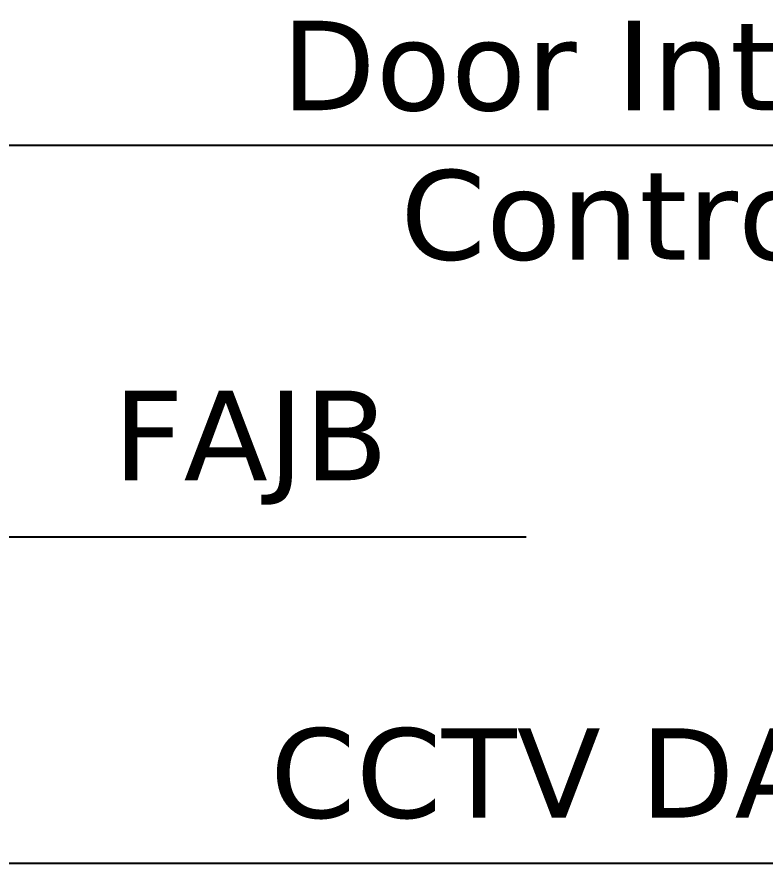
# Model space of a CAD drawing. Header units: millimetres. Extents: x -5691 to 68617, y -23008 to 84113.
# Drawn here: x 41755 to 43007, y 19149 to 20566 of the extents above; entities that cross this region are included whole.
import ezdxf

# ---------------------------------------------------------------- set-up
doc = ezdxf.new("R2010")
doc.units = ezdxf.units.MM
doc.header["$LTSCALE"] = 700
doc.header["$MEASUREMENT"] = 0
for name, color, linetype in [('architactur xref$0$EL - TEXT', 8, 'Continuous'), ('architactur xref$0$TEXT', 8, 'Continuous'), ('rcp$0$X-REF', 8, 'Continuous'), ('X-REF', 8, 'Continuous')]:
    doc.layers.add(name, color=color, linetype=linetype)
doc.styles.add('architactur xref$0$VERDANA', font='verdana.ttf')

# ---------------------------------------------------------------- blocks, each defined once
blk = doc.blocks.new('architactur xref')
at = {"layer": 'architactur xref$0$EL - TEXT'}
for p, q in [((1637.61, 801.225), (1737.6, 801.225)), ((1641.298, 775.39), (1677.445, 775.39)), ((1641.298, 753.89), (1755.445, 753.89))]:
    blk.add_line(p, q, dxfattribs=at)
at = {"layer": 'architactur xref$0$TEXT', "linetype": 'Continuous', "width": 105.15822, "attachment_point": 5, "style": 'architactur xref$0$VERDANA'}
for s, insert, char_height in [('Door Interlocking \\PControl Panel', (1696.279, 801.489), 5.90551), ('FAJB', (1659.298, 781.27), 5.9055), ('CCTV DATA SWITCH', (1701.298, 759.77), 5.90551)]:
    blk.add_mtext(s, dxfattribs=dict(at, insert=insert, char_height=char_height))
blk = doc.blocks.new('rcp')
at = {"layer": 'rcp$0$X-REF', "xscale": 25.39999999999418, "yscale": 25.39999999999418, "zscale": 25.39999999999418}
blk.add_blockref('architactur xref', (0, 0), dxfattribs=at)

msp = doc.modelspace()

# ---------------------------------------------------------------- block references
at = {"layer": 'X-REF', "ltscale": 8}
msp.add_blockref('rcp', (0, 0), dxfattribs=at)

# ---------------------------------------------------------------- next in the draw order: block references
at = {"layer": 'X-REF', "xscale": 25.39999999999418, "yscale": 25.39999999999418, "zscale": 25.39999999999418}
msp.add_blockref('architactur xref', (0, 0), dxfattribs=at)

doc.saveas('drawing.dxf')
